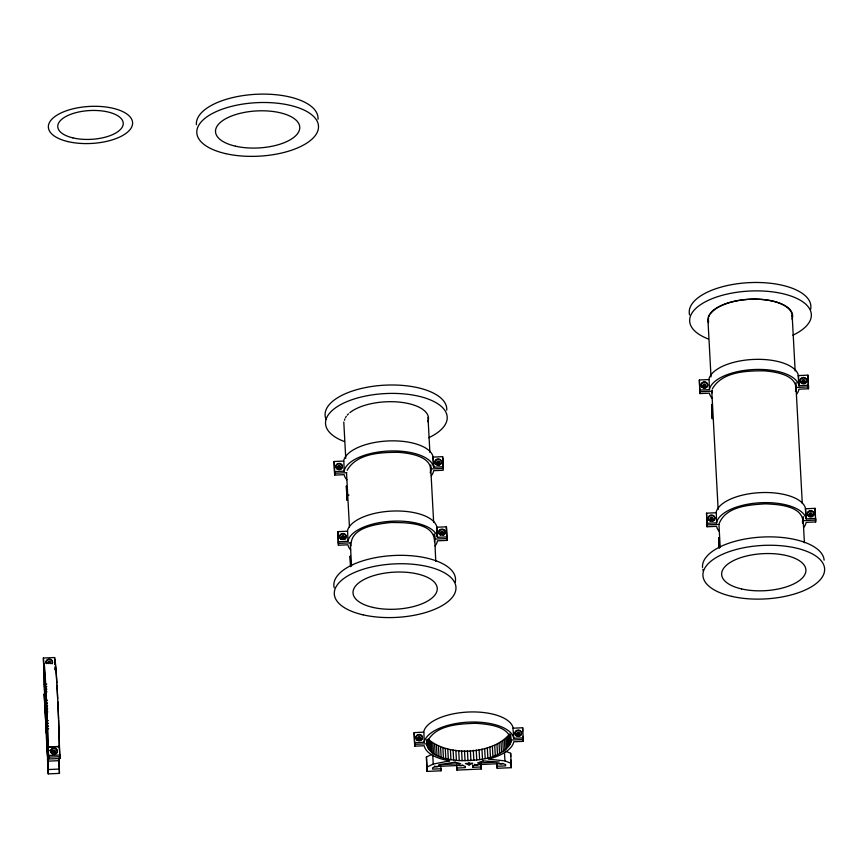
<?xml version="1.0" encoding="UTF-8"?>
<svg xmlns="http://www.w3.org/2000/svg" width="868" height="868" viewBox="0 0 868 868"><rect width="100%" height="100%" fill="white"/><g stroke="black" fill="none" stroke-linecap="round" stroke-linejoin="round"><path stroke-width="1.3" d="M43.856 666.591L43.867 665.843A44.984 0.868 87.5 0 1 45.906 688.27A44.984 0.868 87.5 0 1 48.163 745.395L48.196 746.968L59.425 746.556M59.295 748.042L58.579 720.006M351.063 545.766C350.151 527.126 376.853 524.142 390.752 522.503C404.531 522.59 434.749 521.983 434.477 541.73M426.915 742.661C434.575 724.834 458.966 723.858 475.805 723.304C488.055 724.162 511.523 726.039 510.742 742.672C500.901 759.825 476.912 760.661 459.248 760.596C447.042 759.652 425.494 756.495 426.785 740.133M712.205 392.846L712.129 390.047M802.867 518.207L803.139 523.252C803.508 505.599 778.281 504.406 765.283 503.841C749.323 504.851 726.31 506.207 719.312 523.23M344.162 471.161L343.815 460.138A44.984 19.769 -3.1 0 1 387.866 440.966A44.984 19.769 -3.1 0 1 432.796 455.819L433.772 467.179L443.19 466.756L442.647 456.666L433.132 457.089L433.685 467.179L433.338 465.91A44.984 19.769 -3.1 0 0 388.408 451.045A44.984 19.769 -3.1 0 0 344.357 470.217L344.162 471.161L334.636 471.584L334.657 475.089L344.162 474.666L344.498 475.935A44.984 19.769 -3.1 0 0 346.874 479.83M350.661 549.976A44.984 19.769 -3.1 0 1 348.285 546.07L347.938 544.8L338.433 545.223L338.411 541.719L347.938 541.296L347.591 530.283A44.984 19.769 -3.1 0 1 391.642 511.1A44.984 19.769 -3.1 0 1 436.571 525.965L437.461 537.325L446.966 536.901L446.423 526.811L436.919 527.234M347.938 541.296L348.133 540.363A44.984 19.769 -3.1 0 1 392.184 521.191A44.984 19.769 -3.1 0 1 437.114 536.055L437.461 537.325L437.016 527.234M481.132 764.426L481.284 769.015L456.948 770.09L456.937 768.028L465.356 767.659L465.346 766.422L462.536 765.305L435.389 766.52L432.589 767.876L432.6 769.113L441.02 768.733L441.031 770.795L426.991 771.424L426.969 767.106L433.23 764.057L449.732 760.845L446.944 760.325A44.984 19.769 -3.1 0 1 424.55 747.022L424.213 745.753L414.698 746.176L414.676 742.672L424.202 742.249L423.866 731.236A44.984 19.769 -3.1 0 1 467.906 712.053A44.984 19.769 -3.1 0 1 512.847 726.917L513.823 738.267M424.202 742.249L424.409 741.315A44.984 19.769 -3.1 0 1 468.449 722.143A44.984 19.769 -3.1 0 1 513.389 737.008L513.726 738.277L523.241 737.854L523.252 741.359L513.726 741.782L513.53 742.715A44.984 19.769 -3.1 0 1 491.874 758.155L488.337 759.131L504.926 760.878L511.209 763.352L511.23 767.681L497.19 768.299L496.919 763.265M712.14 398.325A44.984 19.769 -3.1 0 1 709.764 394.419L709.427 393.15L699.912 393.573L699.901 390.068L709.427 389.645L709.08 378.622A44.984 19.769 -3.1 0 1 753.131 359.45A44.984 19.769 -3.1 0 1 798.061 374.314L798.94 385.674L808.455 385.251L808.477 388.755L798.94 389.179L798.744 390.112A44.984 19.769 -3.1 0 1 796.574 394.235M709.427 389.645L709.623 388.712A44.984 19.769 -3.1 0 1 753.674 369.54A44.984 19.769 -3.1 0 1 798.603 384.405L798.94 385.674M719.312 531.509A44.984 19.769 -3.1 0 1 716.935 527.603L716.599 526.333L707.084 526.757L707.073 523.252L716.599 522.829L716.252 511.805A44.984 19.769 -3.1 0 1 760.303 492.633A44.984 19.769 -3.1 0 1 805.233 507.498L806.209 518.847L815.627 518.424L815.649 521.928L806.122 522.352L805.916 523.295A44.984 19.769 -3.1 0 1 803.757 527.408M716.599 522.829L716.794 521.896A44.984 19.769 -3.1 0 1 760.845 502.724A44.984 19.769 -3.1 0 1 805.775 517.588L806.112 518.847L805.569 508.767L815.085 508.344L815.638 520.073L803.464 520.616M347.146 470.261C356.987 453.118 380.976 452.282 398.64 452.336C410.163 453.183 433.891 456.655 430.224 472.886M712.411 388.755C722.252 371.602 746.23 370.766 763.905 370.831C775.428 371.678 799.146 375.15 795.479 391.37M428.608 749.192L428.065 739.102C448.365 756.874 492.286 754.921 509.722 733.894L510.265 743.974M346.918 496.008L346.375 485.917L346.95 500.326L346.918 496.008L349.012 494.988M426.991 771.424L426.427 757.015L431.646 754.476M469.089 764.99L472.756 763.2L465.4 763.536L469.089 764.99L468.948 762.462M699.912 393.573L699.348 379.989L708.885 379.566M798.397 375.584L807.913 375.16L808.466 386.9L796.292 387.432M712.075 391.186L699.901 391.718L699.348 379.989M334.657 475.089L334.093 461.494L343.619 461.071M346.809 472.691L334.647 473.234L334.093 461.494M431.027 468.948L443.201 468.405L442.658 458.315M707.084 526.757L706.53 513.172L716.057 512.749M338.433 545.223L337.869 531.639L347.395 531.216M719.246 524.359L707.084 524.901L706.53 513.172M350.585 542.836L338.422 543.368L337.869 531.639M434.814 539.093L446.977 538.551M446.966 536.901L446.987 540.406L437.461 540.829L437.266 541.762A44.984 19.769 -3.1 0 1 435.096 545.885M45.971 726.57L46.33 733.178L44.116 693.912L45.19 709.134L45.06 705.999A44.984 0.868 87.5 0 1 43.899 671.658L43.4 658.031L54.63 657.532L54.966 663.64M44.29 684.255L44.181 666.298L46.948 710.881L47.892 750.744L44.29 684.255L46.785 684.136M44.366 686.707L46.861 686.599M44.452 689.268L46.948 689.159M44.55 691.926L47.046 691.818M44.876 700.335L47.371 700.226M44.995 703.232L47.49 703.123M45.114 706.161L47.61 706.053M45.245 709.102L47.74 708.993M45.375 712.042L47.881 711.934M45.798 720.7L48.293 720.581M45.939 723.478L48.434 723.37M46.08 726.201L48.575 726.082M46.221 728.827L48.716 728.719M48.196 746.968L59.425 746.469L59.404 744.896A44.984 0.868 87.5 0 0 57.223 689.181A44.984 0.868 87.5 0 0 55.118 664.443M414.698 746.176L414.134 732.592L423.66 732.169M513.183 728.187L522.688 727.764L523.241 739.503L511.078 740.035M48.217 750.57L51.961 750.397M59.881 755.008L48.651 755.507L48.673 759.012L59.903 758.513L59.425 746.469M59.892 756.657L48.662 757.156L48.076 746.23M426.861 743.789L414.687 744.321L414.134 732.592M59.111 760.661L59.447 773.388L48.217 773.887L47.87 761.16L59.111 760.661L58.981 757.992M48.196 769.558L59.425 769.059M472.713 764.806L472.843 767.323L481.273 766.954M497.19 768.299L497.18 766.238L505.61 765.869L505.599 764.632L502.789 763.514L475.642 764.73L472.843 766.086L472.843 767.323M505.632 751.287L510.666 753.272L511.209 763.352M47.783 761.789L45.581 723.077L45.993 730.639L45.982 729.402M55.921 669.846L55.411 665.799L55.226 670.107L55.096 667.676M58.612 746.198L58.72 747.37M56.029 671.203L56.8 682.78M44.68 702.7L45.744 722.317M56.941 685.188L57.646 698.697M808.477 388.755L807.913 375.16M815.302 515.625L815.085 508.344M815.508 519.411L815.649 521.928M798.495 375.584L799.037 385.663M796.021 382.604L796.227 386.379M803.204 516.644L803.41 521.95M792.169 315.464L795.153 370.929M796.021 387.161L802.292 503.505M803.095 518.391L804.408 542.739M802.455 520.767L802.585 523.295M707.952 320.108L711.011 376.918M711.814 391.804L718.151 509.494M718.954 524.38L720.19 547.372M719.355 547.675L718.812 537.596L719.181 548.218M522.981 736.314L523.252 741.359M510.677 735.077L511.013 741.38M510.33 735.109L510.742 742.672M510.829 760.118L511.23 767.681M509.039 735.174L509.581 745.265M508.171 736.455L508.713 746.545M507.096 737.702L507.639 747.793M505.838 738.928L506.38 749.019M504.395 740.122L504.937 750.212M504.449 752.046L504.926 760.878M502.778 741.272L503.321 751.362M500.999 742.379L501.541 752.469M499.057 743.442L499.599 753.522M496.963 744.44L497.505 754.531M497.049 763.721L497.18 766.238M494.727 745.384L495.281 755.464M492.373 746.252L492.916 756.343M489.899 747.066L490.442 757.146M487.317 747.793L487.859 757.883M484.648 748.455L485.19 758.534M481.946 749.019L482.489 759.109M481.013 763.97L481.284 769.015M479.082 749.518L479.624 759.609M476.206 749.93L476.749 760.021M473.299 750.256L473.852 760.335M470.369 750.484L470.912 760.574M467.429 750.625L467.982 760.715M464.499 750.679L465.042 760.769M461.581 750.636L462.123 760.726M458.705 750.505L459.248 760.596M446.434 528.46L446.987 540.406M455.863 750.288L456.405 760.379M456.676 765.044L456.948 770.09M453.096 749.985L453.639 760.064M450.394 749.583L450.937 759.674M447.779 749.106L448.322 759.185M430.767 464.966L430.908 467.494M434.814 539.299L434.608 535.513L435.758 561.314M428 417.421L429.888 452.38M430.68 467.179L433.653 522.319M434.206 533.842L434.336 536.359M430.495 467.798L430.626 470.326M445.273 748.541L445.816 758.621M442.875 747.89L443.418 757.981M440.597 747.174L441.139 757.254M440.76 765.76L441.031 770.795M438.459 746.371L439.002 756.462M436.463 745.514L437.016 755.594M434.629 744.581L435.172 754.661M432.958 743.583L433.501 753.674M432.752 755.236L433.23 764.057M431.461 742.531L432.004 752.621M430.137 741.435L430.691 751.525M429.009 740.285L429.551 750.375M427.457 740.404L427.87 747.966M426.991 740.415L427.327 746.719M426.655 740.003L426.98 745.449M426.427 757.015L426.969 767.106M343.793 422.054L345.746 458.369M346.538 473.158L349.446 526.952M350.314 543.097L351.54 565.958M350.705 566.153L350.162 556.062L350.52 566.685M54.641 659.181L54.901 664.042M59.306 745.731L59.903 758.513M58.872 758.578L59.013 761.29M59.447 773.388L58.764 758.719L58.774 760.78M43.4 658.031L43.997 670.606M48.673 759.012L48.207 750.462L48.207 751.211A44.984 0.868 87.5 0 1 47.23 746.165L47.056 743.8L47.87 761.16M48.217 773.887L47.523 759.218L47.935 766.78L47.924 765.543M47.61 757.037L46.557 737.442M57.787 701.583L58.547 719.073M522.688 727.764L522.71 731.268M510.666 753.272L510.688 756.516M446.423 526.811L446.445 530.315M443.19 466.756L443.212 470.261L433.685 470.684L433.479 471.617A44.984 19.769 -3.1 0 1 431.32 475.74M442.647 456.666L442.669 460.17M59.165 765.044L59.165 766.281M54.63 657.532L54.651 661.036M708.516 322.657A42.174 18.532 -3.1 0 1 747.478 299.373A42.174 18.532 -3.1 0 1 792.137 316.766M710.415 313.858A42.174 18.532 -3.1 0 1 760.596 299.351A42.174 18.532 -3.1 0 1 792.007 319.185M708.624 321.605A42.174 18.532 -3.1 0 1 708.603 317.731M709.004 316.429A42.174 18.532 -3.1 0 1 709.612 315.138M703.449 571.111A60.912 26.767 -3.1 0 1 702.841 569.289M702.538 567.433A60.912 26.767 -3.1 0 1 761.073 537.108A60.912 26.767 -3.1 0 1 824.133 560.153M708.342 338.965A60.912 26.767 -3.1 0 1 707.138 300.892A60.912 26.767 -3.1 0 1 793.678 297.051A60.912 26.767 -3.1 0 1 792.864 335.211M689.561 314.9A60.912 26.767 -3.1 0 1 749.909 282.61A60.912 26.767 -3.1 0 1 810.571 309.518M812.047 515.451A1.411 1.259 -0.3 0 1 811.743 516.048M809.508 515.983A1.411 1.259 -0.3 0 1 809.345 515.69M809.269 515.039A1.411 1.259 -0.3 0 1 811.971 514.8M810.104 516.927A3.298 2.962 -0.3 0 1 807.934 512.326A3.298 2.962 -0.3 0 1 813.49 512.5A3.298 2.962 -0.3 0 1 810.962 516.948M710.198 519.379A1.411 1.259 -0.3 0 1 712.216 518.521A1.411 1.259 -0.3 0 1 712.617 520.496M714.787 519.031A3.298 2.962 -0.3 0 1 712.574 521.234M710.87 521.31A3.298 2.962 -0.3 0 1 708.798 520.019M708.429 519.314A3.298 2.962 -0.3 0 1 710.979 515.505A3.298 2.962 -0.3 0 1 714.852 518.261M710.534 520.247A1.411 1.259 -0.3 0 1 712.758 520.409M809.388 516.167A1.411 1.259 -0.3 0 1 811.808 515.95M802.162 382.506A1.411 1.259 -0.3 0 1 803.345 380.802A1.411 1.259 -0.3 0 1 804.875 382.267M801.381 383.113A3.298 2.962 -0.3 0 1 802.065 378.155A3.298 2.962 -0.3 0 1 806.773 380.802A3.298 2.962 -0.3 0 1 802.108 383.515M703.058 386.857A1.411 1.259 -0.3 0 1 704.328 385.208A1.411 1.259 -0.3 0 1 705.771 386.737M702.179 387.421A3.298 2.962 -0.3 0 1 701.767 383.439A3.298 2.962 -0.3 0 1 706.151 382.723A3.298 2.962 -0.3 0 1 707.322 386.586M706.834 387.215A3.298 2.962 -0.3 0 1 702.885 387.866M703.981 386.705A1.411 1.259 -0.3 0 1 704.707 386.672M802.998 382.321A1.411 1.259 -0.3 0 1 804.072 382.354M440.684 534.156A1.411 1.259 -0.3 0 1 441.508 532.529A1.411 1.259 -0.3 0 1 443.32 533.267M439.306 534.2A3.298 2.962 -0.3 0 1 440.326 529.925A3.298 2.962 -0.3 0 1 444.969 531.205A3.298 2.962 -0.3 0 1 443.147 535.252M440.629 535.165A3.298 2.962 -0.3 0 1 439.892 534.764M341.536 537.856A1.411 1.259 -0.3 0 1 344.249 537.726M345.833 538.236A3.298 2.962 -0.3 0 1 344.694 539.364M341.395 539.516A3.298 2.962 -0.3 0 1 339.855 535.762A3.298 2.962 -0.3 0 1 343.88 534.048A3.298 2.962 -0.3 0 1 346.126 537.509M342.166 538.496A1.411 1.259 -0.3 0 1 343.869 538.627M440.922 534.352A1.411 1.259 -0.3 0 1 442.897 534.178M436.94 463.045A1.411 1.259 -0.3 0 1 438.807 462.427A1.411 1.259 -0.3 0 1 439.501 464.098M436.116 464.619A3.298 2.962 -0.3 0 1 435.866 460.257A3.298 2.962 -0.3 0 1 440.727 460.409A3.298 2.962 -0.3 0 1 440.13 464.738M439.371 465.107A3.298 2.962 -0.3 0 1 436.843 465.031M337.793 468.362A1.411 1.259 -0.3 0 1 339.062 466.713A1.411 1.259 -0.3 0 1 340.506 468.243M337.619 469.371A3.298 2.962 -0.3 0 1 337.109 464.402A3.298 2.962 -0.3 0 1 342.339 466.083A3.298 2.962 -0.3 0 1 338.433 469.631M338.715 468.221A1.411 1.259 -0.3 0 1 339.789 468.297M437.418 463.989A1.411 1.259 -0.3 0 1 438.817 463.87M516.883 734.458A1.411 1.259 -0.3 0 1 518.5 733.417A1.411 1.259 -0.3 0 1 519.65 734.87M438.98 765.869A3.298 2.962 -0.3 0 1 434.325 766.075M462.861 765.164A3.298 2.962 -0.3 0 1 458.846 765.142M479.223 764.079A3.298 2.962 -0.3 0 1 474.568 764.285M502.854 763.525A3.298 2.962 -0.3 0 1 499.556 763.612M417.779 739.135A1.411 1.259 -0.3 0 1 420.513 738.679M52.731 753.131A1.411 1.259 -0.3 0 1 53.914 751.428A1.411 1.259 -0.3 0 1 55.433 752.892M51.939 753.728A3.298 2.962 -0.3 0 1 51.689 749.377A3.298 2.962 -0.3 0 1 56.55 749.529A3.298 2.962 -0.3 0 1 55.953 753.858M55.194 754.216A3.298 2.962 -0.3 0 1 52.677 754.14M46.471 663.662A3.298 2.962 -0.3 0 1 49.085 659.105A3.298 2.962 -0.3 0 1 52.178 663.412M48.608 663.597A1.411 1.259 -0.3 0 1 48.131 661.709A1.411 1.259 -0.3 0 1 50.279 661.611A1.411 1.259 -0.3 0 1 50.008 663.532M47.881 663.445A1.411 1.259 -0.3 0 1 50.659 663.64M46.112 663.38A3.298 2.962 -0.3 0 1 49.519 659.517A3.298 2.962 -0.3 0 1 52.178 663.825M53.566 752.947A1.411 1.259 -0.3 0 1 54.641 752.979M334.191 587.755A60.912 26.767 -3.1 0 1 394.539 555.466A60.912 26.767 -3.1 0 1 455.201 582.374M344.216 441.486A60.912 26.767 -3.1 0 1 343.001 403.414A60.912 26.767 -3.1 0 1 429.551 399.573A60.912 26.767 -3.1 0 1 428.738 437.732M326.032 419.244A60.912 26.767 -3.1 0 1 381.54 385.381A60.912 26.767 -3.1 0 1 446.727 410.163M349.847 412.68A42.174 18.532 -3.1 0 1 400.69 402.253A42.174 18.532 -3.1 0 1 427.87 421.707M344.477 420.253A42.174 18.532 -3.1 0 1 344.878 418.951M345.486 417.66A42.174 18.532 -3.1 0 1 346.289 416.38M347.287 415.121A42.174 18.532 -3.1 0 1 348.469 413.884M196.407 124.677A60.912 26.767 -3.1 0 1 257.058 94.243A60.912 26.767 -3.1 0 1 318.014 119.263M483.009 760.921L477.509 762.994L499.317 762.028L483.009 760.921M455.103 762.158L438.817 764.708L460.658 763.742L455.103 762.158M712.183 414.492L711.641 404.412L712.205 418.821L712.183 414.492M72.879 137.882A32.8 14.42 -3.1 0 0 123.213 124.157A32.8 14.42 -3.1 0 0 75.353 112.807A32.8 14.42 -3.1 0 0 72.879 137.882M67.856 141.582A42.174 18.532 -3.1 0 0 132.565 123.929A42.174 18.532 -3.1 0 0 71.024 109.335A42.174 18.532 -3.1 0 0 67.856 141.582M731.67 596.359A60.912 26.767 -3.1 0 0 824.6 570.428A60.912 26.767 -3.1 0 0 735.098 549.802A60.912 26.767 -3.1 0 0 731.67 596.359M741.554 588.927A42.174 18.532 -3.1 0 0 805.895 570.97A42.174 18.532 -3.1 0 0 743.93 556.692A42.174 18.532 -3.1 0 0 741.554 588.927M808.553 515.874A3.298 2.962 -0.3 0 0 813.902 514.084A3.298 2.962 -0.3 0 0 809.497 510.818A3.298 2.962 -0.3 0 0 808.553 515.874M809.757 514.984A1.411 1.259 -0.3 0 0 812.036 514.214A1.411 1.259 -0.3 0 0 810.159 512.825A1.411 1.259 -0.3 0 0 809.757 514.984M709.351 520.192A3.298 2.962 -0.3 0 0 714.787 518.619A3.298 2.962 -0.3 0 0 710.556 515.18A3.298 2.962 -0.3 0 0 709.351 520.192M710.621 519.346A1.411 1.259 -0.3 0 0 712.943 518.673A1.411 1.259 -0.3 0 0 711.131 517.209A1.411 1.259 -0.3 0 0 710.621 519.346M801.381 382.701A3.298 2.962 -0.3 0 0 806.73 380.9A3.298 2.962 -0.3 0 0 802.325 377.645A3.298 2.962 -0.3 0 0 801.381 382.701M802.585 381.801A1.411 1.259 -0.3 0 0 804.864 381.03A1.411 1.259 -0.3 0 0 802.987 379.641A1.411 1.259 -0.3 0 0 802.585 381.801M702.169 387.009A3.298 2.962 -0.3 0 0 707.615 385.446A3.298 2.962 -0.3 0 0 703.384 381.996A3.298 2.962 -0.3 0 0 702.169 387.009M703.449 386.162A1.411 1.259 -0.3 0 0 705.76 385.5A1.411 1.259 -0.3 0 0 703.959 384.025A1.411 1.259 -0.3 0 0 703.449 386.162M439.892 534.352A3.298 2.962 -0.3 0 0 445.241 532.551A3.298 2.962 -0.3 0 0 440.836 529.296A3.298 2.962 -0.3 0 0 439.892 534.352M441.096 533.451A1.411 1.259 -0.3 0 0 443.374 532.681A1.411 1.259 -0.3 0 0 441.497 531.292A1.411 1.259 -0.3 0 0 441.096 533.451M340.69 538.659A3.298 2.962 -0.3 0 0 346.126 537.097A3.298 2.962 -0.3 0 0 341.894 533.646A3.298 2.962 -0.3 0 0 340.69 538.659M341.959 537.813A1.411 1.259 -0.3 0 0 344.281 537.151A1.411 1.259 -0.3 0 0 342.48 535.675A1.411 1.259 -0.3 0 0 341.959 537.813M436.116 464.206A3.298 2.962 -0.3 0 0 441.465 462.405A3.298 2.962 -0.3 0 0 437.06 459.15A3.298 2.962 -0.3 0 0 436.116 464.206M437.32 463.306A1.411 1.259 -0.3 0 0 439.599 462.546A1.411 1.259 -0.3 0 0 437.722 461.147A1.411 1.259 -0.3 0 0 437.32 463.306M336.914 468.525A3.298 2.962 -0.3 0 0 342.35 466.951A3.298 2.962 -0.3 0 0 338.119 463.512A3.298 2.962 -0.3 0 0 336.914 468.525M338.184 467.678A1.411 1.259 -0.3 0 0 340.506 467.006A1.411 1.259 -0.3 0 0 338.704 465.541A1.411 1.259 -0.3 0 0 338.184 467.678M516.156 735.305A3.298 2.962 -0.3 0 0 521.505 733.503A3.298 2.962 -0.3 0 0 517.1 730.248A3.298 2.962 -0.3 0 0 516.156 735.305M517.361 734.404A1.411 1.259 -0.3 0 0 519.65 733.634A1.411 1.259 -0.3 0 0 517.773 732.245A1.411 1.259 -0.3 0 0 517.361 734.404M516.156 735.717A3.298 2.962 -0.3 0 0 521.505 733.916A3.298 2.962 -0.3 0 0 517.111 730.661A3.298 2.962 -0.3 0 0 516.156 735.717M416.955 739.612A3.298 2.962 -0.3 0 0 422.39 738.05A3.298 2.962 -0.3 0 0 418.17 734.599A3.298 2.962 -0.3 0 0 416.955 739.612M418.224 738.766A1.411 1.259 -0.3 0 0 420.546 738.104A1.411 1.259 -0.3 0 0 418.745 736.628A1.411 1.259 -0.3 0 0 418.224 738.766M416.955 740.024A3.298 2.962 -0.3 0 0 422.39 738.462A3.298 2.962 -0.3 0 0 418.17 735.012A3.298 2.962 -0.3 0 0 416.955 740.024M51.939 753.315A3.298 2.962 -0.3 0 0 57.288 751.525A3.298 2.962 -0.3 0 0 52.883 748.259A3.298 2.962 -0.3 0 0 51.939 753.315M53.143 752.426A1.411 1.259 -0.3 0 0 55.433 751.655A1.411 1.259 -0.3 0 0 53.556 750.267A1.411 1.259 -0.3 0 0 53.143 752.426M363.008 614.826A60.912 26.767 -3.1 0 0 455.939 588.895A60.912 26.767 -3.1 0 0 366.448 568.28A60.912 26.767 -3.1 0 0 363.008 614.826M372.893 607.394A42.174 18.532 -3.1 0 0 437.233 589.448A42.174 18.532 -3.1 0 0 375.269 575.169A42.174 18.532 -3.1 0 0 372.893 607.394M225.528 153.603A60.912 26.767 -3.1 0 0 318.469 127.672A60.912 26.767 -3.1 0 0 228.968 107.046A60.912 26.767 -3.1 0 0 225.528 153.603M235.412 146.171A42.174 18.532 -3.1 0 0 299.753 128.214A42.174 18.532 -3.1 0 0 237.799 113.936A42.174 18.532 -3.1 0 0 235.412 146.171"/></g></svg>
